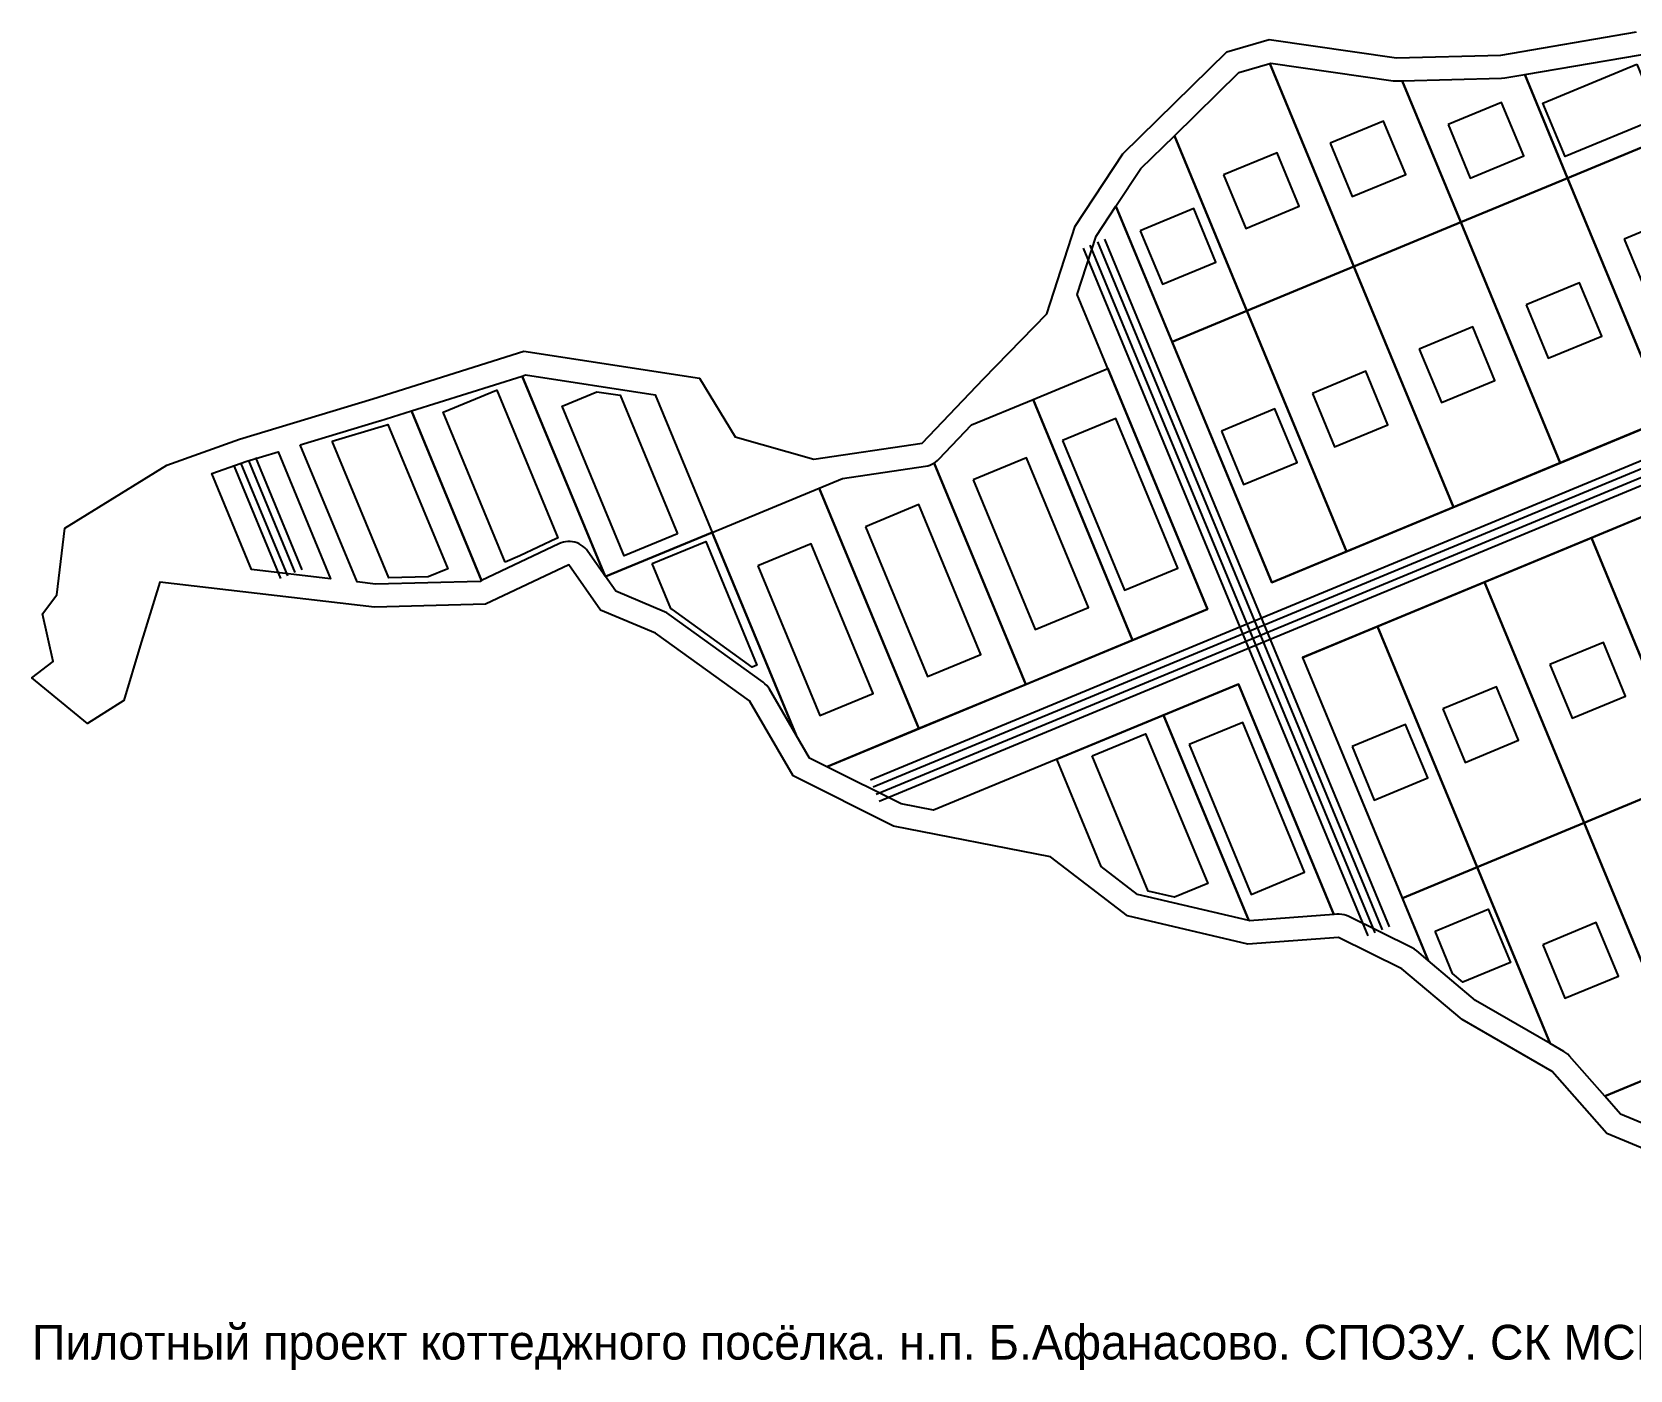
# Model space of a CAD drawing. Header units: metres. Extents: x 2284504 to 2285719, y 455179 to 455755.
# Drawn here: x 2284504.5 to 2284780.7, y 455179.4 to 455410.6 of the extents above; entities that cross this region are included whole.
import ezdxf

# ---------------------------------------------------------------- set-up
doc = ezdxf.new("R2010")
doc.units = ezdxf.units.M
for name, color, linetype in [('Граница_участка', 1, 'Continuous'), ('Дом_1кв', 6, 'Continuous'), ('Дом_2кв', 5, 'Continuous'), ('Дороги_проезды', 8, 'Continuous'), ('Подписи', 7, 'Continuous'), ('Сеть_Водоотведение', 34, 'Continuous'), ('Сеть_Водоснабжение', 5, 'Continuous'), ('Сеть_Газоснабжение', 2, 'Continuous'), ('Сеть_Электроснабжение', 1, 'Continuous'), ('Таунхаус', 30, 'Continuous'), ('Участки', 94, 'Continuous')]:
    doc.layers.add(name, color=color, linetype=linetype)

msp = doc.modelspace()

# ---------------------------------------------------------------- linework, layer by layer
at = {"layer": 'Граница_участка'}
msp.add_lwpolyline([(2284786.91, 455215.98), (2284776.64, 455220.27), (2284767.19, 455230.97), (2284751.64, 455239.95), (2284741.22, 455248.72), (2284730.27, 455254.13), (2284714.57, 455252.98), (2284693.78, 455257.83), (2284680.47, 455268.07), (2284653.36, 455273.35), (2284636.01, 455282.03), (2284628.48, 455294.98), (2284612.23, 455306.7), (2284602.73, 455310.68), (2284597.27, 455318.52), (2284582.87, 455311.67), (2284563.65, 455311.16), (2284526.55, 455315.52), (2284523.18, 455304.47), (2284520.36, 455295.07), (2284514.1, 455291.06), (2284504.47, 455298.97), (2284508.14, 455301.82), (2284506.3, 455310.03), (2284508.78, 455313.29), (2284510.14, 455324.84), (2284527.77, 455335.73), (2284540.34, 455340.19), (2284563.4, 455347.18), (2284589.47, 455355.38), (2284619.85, 455350.77), (2284626.01, 455340.61), (2284639.58, 455336.73), (2284658.32, 455339.51), (2284668.89, 455350.61), (2284679.86, 455361.84), (2284684.73, 455377), (2284692.98, 455389.51), (2284710.98, 455407.1), (2284718.3, 455409.25), (2284740.27, 455406.09), (2284758.33, 455406.57), (2284781.77, 455410.55)], dxfattribs=at)
at = {"layer": 'Дом_1кв'}
for points in [[(2284749.22, 455394.56), (2284753.04, 455385.32), (2284762.28, 455389.15), (2284758.46, 455398.39), (2284749.22, 455394.56)], [(2284728.83, 455391.34), (2284732.65, 455382.1), (2284741.89, 455385.93), (2284738.07, 455395.16), (2284728.83, 455391.34)], [(2284710.42, 455385.86), (2284714.25, 455376.62), (2284723.48, 455380.44), (2284719.66, 455389.68), (2284710.42, 455385.86)], [(2284696.02, 455376.22), (2284699.85, 455366.98), (2284709.09, 455370.81), (2284705.26, 455380.05), (2284696.02, 455376.22)], [(2284762.7, 455363.42), (2284766.53, 455354.18), (2284775.77, 455358), (2284771.94, 455367.24), (2284762.7, 455363.42)], [(2284744.22, 455355.76), (2284748.05, 455346.53), (2284757.29, 455350.35), (2284753.46, 455359.59), (2284744.22, 455355.76)], [(2284725.75, 455348.11), (2284729.57, 455338.87), (2284738.81, 455342.7), (2284734.98, 455351.94), (2284725.75, 455348.11)], [(2284710.04, 455341.61), (2284713.87, 455332.37), (2284723.11, 455336.2), (2284719.28, 455345.44), (2284710.04, 455341.61)], [(2284766.8, 455301.25), (2284770.63, 455292.01), (2284779.87, 455295.83), (2284776.04, 455305.07), (2284766.8, 455301.25)], [(2284748.32, 455293.59), (2284752.15, 455284.35), (2284761.39, 455288.18), (2284757.56, 455297.42), (2284748.32, 455293.59)], [(2284732.62, 455287.09), (2284736.45, 455277.85), (2284745.69, 455281.68), (2284741.86, 455290.92), (2284732.62, 455287.09)], [(2284746.95, 455255.2), (2284756.15, 455259.02), (2284759.98, 455249.78), (2284751.77, 455246.38), (2284749.98, 455247.89), (2284746.95, 455255.2)], [(2284765.57, 455252.87), (2284769.39, 455243.63), (2284778.63, 455247.45), (2284774.8, 455256.69), (2284765.57, 455252.87)]]:
    msp.add_lwpolyline(points, close=True, dxfattribs=at)
at = {"layer": 'Дом_2кв'}
for points in [[(2284781.81, 455404.98), (2284785.64, 455395.74), (2284769.42, 455389.02), (2284765.59, 455398.26), (2284781.81, 455404.98)], [(2284779.65, 455374.77), (2284786.54, 455358.14), (2284795.78, 455361.96), (2284788.89, 455378.59), (2284779.65, 455374.77)]]:
    msp.add_lwpolyline(points, close=True, dxfattribs=at)
at = {"layer": 'Дороги_проезды'}
for points in [[(2284851.57, 455355.3), (2284724.07, 455302.5), (2284745.76, 455250.13), (2284743.79, 455251.79), (2284743.41, 455252.07), (2284742.99, 455252.31), (2284732.04, 455257.72), (2284731.65, 455257.89), (2284731.24, 455258.01), (2284730.83, 455258.09), (2284730.4, 455258.13), (2284729.98, 455258.12), (2284729.48, 455258.09), (2284712.99, 455297.9), (2284660.29, 455276.08), (2284654.66, 455277.18), (2284641.84, 455283.59), (2284707.63, 455310.84), (2284685.13, 455365.17), (2284688.37, 455375.26), (2284691.79, 455380.44), (2284718.72, 455315.43), (2284846.21, 455368.23)], [(2284788.45, 455219.67), (2284779.02, 455223.61), (2284776.29, 455226.71), (2284886.01, 455272.15)]]:
    msp.add_lwpolyline(points, dxfattribs=at)
msp.add_lwpolyline([(2284541.59, 455336.39), (2284547, 455338.03), (2284556.09, 455316.07), (2284542.44, 455317.68), (2284535.58, 455334.25), (2284541.59, 455336.39)], close=True, dxfattribs=at)
at = {"layer": 'Сеть_Водоотведение'}
for points in [[(2284687.32, 455373.73), (2284714.94, 455307.05)], [(2284853.52, 455364.44), (2284714.94, 455307.05)], [(2284540.59, 455336), (2284548.62, 455316.61)], [(2284714.94, 455307.05), (2284649.85, 455280.09)], [(2284714.94, 455307.05), (2284736.52, 455254.92)]]:
    msp.add_lwpolyline(points, dxfattribs=at)
at = {"layer": 'Сеть_Водоснабжение'}
for points in [[(2284686.12, 455373.23), (2284713.24, 455307.75)], [(2284851.82, 455365.14), (2284713.24, 455307.75)], [(2284539.39, 455335.5), (2284547.42, 455316.11)], [(2284713.24, 455307.75), (2284649.36, 455281.29)], [(2284713.24, 455307.75), (2284735.32, 455254.42)]]:
    msp.add_lwpolyline(points, dxfattribs=at)
at = {"layer": 'Сеть_Газоснабжение'}
for points in [[(2284689.81, 455374.76), (2284718.46, 455305.59)], [(2284857.05, 455362.98), (2284718.46, 455305.59)], [(2284543.09, 455337.03), (2284551.12, 455317.64)], [(2284718.46, 455305.59), (2284650.89, 455277.6)], [(2284718.46, 455305.59), (2284739.02, 455255.95)]]:
    msp.add_lwpolyline(points, dxfattribs=at)
at = {"layer": 'Сеть_Электроснабжение'}
for points in [[(2284688.61, 455374.27), (2284716.77, 455306.29)], [(2284855.35, 455363.68), (2284716.77, 455306.29)], [(2284541.89, 455336.53), (2284549.91, 455317.14)], [(2284716.77, 455306.29), (2284650.39, 455278.8)], [(2284716.77, 455306.29), (2284737.82, 455255.45)]]:
    msp.add_lwpolyline(points, dxfattribs=at)
at = {"layer": 'Таунхаус'}
for points in [[(2284586.27, 455318.98), (2284575.56, 455344.85), (2284584.74, 455348.65), (2284584.8, 455348.67), (2284595.37, 455323.14), (2284595.17, 455323.06), (2284595.12, 455323.04), (2284588.8, 455320.03), (2284586.27, 455318.98)], [(2284616.04, 455323.87), (2284606.8, 455320.04), (2284596.09, 455345.91), (2284602.11, 455348.4), (2284606.13, 455347.79), (2284616.04, 455323.87)], [(2284682.57, 455339.97), (2284693.28, 455314.1), (2284702.52, 455317.93), (2284691.81, 455343.8), (2284682.57, 455339.97)], [(2284556.37, 455339.83), (2284564.85, 455342.4), (2284564.85, 455342.4), (2284564.89, 455342.41), (2284564.9, 455342.41), (2284565.98, 455342.75), (2284576.32, 455317.79), (2284572.97, 455316.41), (2284566.14, 455316.22), (2284556.37, 455339.83)], [(2284667.13, 455333.17), (2284677.85, 455307.3), (2284687.09, 455311.12), (2284676.37, 455336.99), (2284667.13, 455333.17)], [(2284648.52, 455325.07), (2284659.23, 455299.2), (2284668.47, 455303.02), (2284657.76, 455328.89), (2284648.52, 455325.07)], [(2284611.67, 455318.72), (2284620.91, 455322.55), (2284629.76, 455301.17), (2284628.92, 455300.82), (2284615.16, 455310.76), (2284615.11, 455310.79), (2284614.9, 455310.92), (2284611.67, 455318.72)], [(2284629.92, 455318.31), (2284640.63, 455292.44), (2284649.87, 455296.27), (2284639.15, 455322.13), (2284629.92, 455318.31)], [(2284704.47, 455287.43), (2284715.19, 455261.56), (2284724.42, 455265.39), (2284713.71, 455291.26), (2284704.47, 455287.43)], [(2284687.7, 455285.48), (2284696.94, 455289.3), (2284707.66, 455263.43), (2284701.93, 455261.06), (2284697.37, 455262.13), (2284687.7, 455285.48)]]:
    msp.add_lwpolyline(points, close=True, dxfattribs=at)
at = {"layer": 'Участки'}
for points in [[(2284732.91, 455370.02), (2284714.43, 455362.36), (2284701.9, 455392.63), (2284713.06, 455403.55), (2284718.38, 455405.11), (2284732.91, 455370.02)], [(2284751.39, 455377.67), (2284732.91, 455370.02), (2284718.38, 455405.11), (2284718.6, 455405.17), (2284739.7, 455402.13), (2284740.04, 455402.1), (2284740.37, 455402.09), (2284741.26, 455402.11), (2284751.39, 455377.67)], [(2284788.34, 455392.97), (2284769.87, 455385.32), (2284762.46, 455403.21), (2284782.44, 455406.61), (2284782.46, 455406.61), (2284782.68, 455406.65), (2284788.34, 455392.97)], [(2284769.87, 455385.32), (2284751.39, 455377.67), (2284741.26, 455402.11), (2284758.44, 455402.57), (2284759, 455402.62), (2284762.46, 455403.21), (2284769.87, 455385.32)], [(2284714.43, 455362.36), (2284701.51, 455357.01), (2284691.8, 455380.45), (2284691.8, 455380.45), (2284691.8, 455380.45), (2284691.8, 455380.45), (2284691.8, 455380.45), (2284691.8, 455380.45), (2284691.8, 455380.45), (2284691.8, 455380.45), (2284696.08, 455386.95), (2284701.9, 455392.63), (2284714.43, 455362.36)], [(2284769.87, 455385.32), (2284788.34, 455392.97), (2284805.56, 455351.41), (2284787.08, 455343.75), (2284769.87, 455385.32)], [(2284751.39, 455377.67), (2284769.87, 455385.32), (2284787.08, 455343.75), (2284768.6, 455336.1), (2284751.39, 455377.67)], [(2284732.91, 455370.02), (2284751.39, 455377.67), (2284768.6, 455336.1), (2284750.12, 455328.45), (2284732.91, 455370.02)], [(2284714.43, 455362.36), (2284732.91, 455370.02), (2284750.12, 455328.45), (2284731.65, 455320.8), (2284714.43, 455362.36)], [(2284714.43, 455362.36), (2284731.65, 455320.8), (2284718.72, 455315.44), (2284701.51, 455357.01), (2284714.43, 455362.36)], [(2284677.48, 455347.06), (2284690.4, 455352.41), (2284707.62, 455310.84), (2284694.69, 455305.49), (2284677.48, 455347.06)], [(2284570.06, 455345.09), (2284589.21, 455351.11), (2284603.53, 455316.53), (2284600.56, 455320.81), (2284600.31, 455321.13), (2284600.04, 455321.42), (2284599.73, 455321.68), (2284599.4, 455321.91), (2284599.05, 455322.11), (2284598.68, 455322.27), (2284598.3, 455322.39), (2284597.91, 455322.47), (2284597.51, 455322.52), (2284597.1, 455322.52), (2284596.7, 455322.48), (2284596.31, 455322.41), (2284595.93, 455322.29), (2284595.55, 455322.14), (2284582.19, 455315.78), (2284570.06, 455345.09)], [(2284589.21, 455351.11), (2284589.78, 455351.29), (2284612.19, 455347.89), (2284622.04, 455324.1), (2284603.58, 455316.46), (2284603.53, 455316.53), (2284589.21, 455351.11)], [(2284660.38, 455336.08), (2284660.65, 455336.25), (2284660.95, 455336.49), (2284661.22, 455336.75), (2284666.84, 455342.66), (2284677.48, 455347.06), (2284694.69, 455305.49), (2284676.21, 455297.84), (2284660.38, 455336.08)], [(2284550.85, 455339.2), (2284564.56, 455343.36), (2284564.6, 455343.37), (2284570.06, 455345.09), (2284582.19, 455315.78), (2284581.91, 455315.64), (2284563.84, 455315.16), (2284560.65, 455315.54), (2284550.85, 455339.2)], [(2284640.52, 455331.75), (2284644.54, 455333.42), (2284658.91, 455335.55), (2284659.28, 455335.62), (2284659.65, 455335.73), (2284660, 455335.87), (2284660.33, 455336.05), (2284660.38, 455336.08), (2284676.21, 455297.84), (2284657.73, 455290.19), (2284640.52, 455331.75)], [(2284622.04, 455324.1), (2284640.52, 455331.75), (2284657.73, 455290.19), (2284641.83, 455283.6), (2284641.83, 455283.6), (2284641.83, 455283.6), (2284641.83, 455283.6), (2284641.83, 455283.6), (2284641.83, 455283.6), (2284641.83, 455283.6), (2284641.83, 455283.6), (2284641.83, 455283.6), (2284638.86, 455285.08), (2284636.56, 455289.04), (2284622.04, 455324.1)], [(2284791.18, 455281.58), (2284773.97, 455323.15), (2284792.45, 455330.8), (2284799.84, 455312.95), (2284794.17, 455310.61), (2284793.64, 455310.36), (2284793.14, 455310.05), (2284792.66, 455309.7), (2284792.23, 455309.31), (2284791.83, 455308.87), (2284791.48, 455308.4), (2284791.18, 455307.89), (2284790.93, 455307.36), (2284790.73, 455306.81), (2284790.58, 455306.23), (2284790.5, 455305.65), (2284790.47, 455305.06), (2284790.5, 455304.48), (2284790.58, 455303.89), (2284790.73, 455303.32), (2284790.92, 455302.77), (2284798.45, 455284.59), (2284791.18, 455281.58)], [(2284622.04, 455324.1), (2284636.56, 455289.04), (2284631.94, 455296.99), (2284631.71, 455297.34), (2284631.45, 455297.66), (2284631.15, 455297.96), (2284630.82, 455298.22), (2284614.57, 455309.94), (2284614.19, 455310.19), (2284613.78, 455310.39), (2284605.35, 455313.92), (2284603.58, 455316.46), (2284622.04, 455324.1)], [(2284791.18, 455281.58), (2284772.7, 455273.93), (2284755.49, 455315.5), (2284773.97, 455323.15), (2284791.18, 455281.58)], [(2284772.7, 455273.93), (2284754.23, 455266.28), (2284737.01, 455307.84), (2284755.49, 455315.5), (2284772.7, 455273.93)], [(2284754.23, 455266.28), (2284741.3, 455260.92), (2284724.09, 455302.49), (2284737.01, 455307.84), (2284754.23, 455266.28)], [(2284700.05, 455292.54), (2284712.98, 455297.89), (2284729.47, 455258.09), (2284714.89, 455257.01), (2284714.75, 455257.05), (2284700.05, 455292.54)], [(2284681.58, 455284.89), (2284700.05, 455292.54), (2284714.75, 455257.05), (2284695.53, 455261.53), (2284689.25, 455266.36), (2284681.58, 455284.89)], [(2284772.7, 455273.93), (2284791.18, 455281.58), (2284808.4, 455240.02), (2284789.92, 455232.36), (2284772.7, 455273.93)], [(2284754.23, 455266.28), (2284772.7, 455273.93), (2284789.92, 455232.36), (2284776.29, 455226.72), (2284776.28, 455226.72), (2284776.28, 455226.72), (2284776.28, 455226.72), (2284776.28, 455226.72), (2284770.18, 455233.62), (2284769.88, 455233.93), (2284769.55, 455234.2), (2284769.19, 455234.44), (2284766.85, 455235.78), (2284754.23, 455266.28)], [(2284754.23, 455266.28), (2284766.85, 455235.78), (2284753.95, 455243.24), (2284745.77, 455250.12), (2284745.77, 455250.12), (2284745.77, 455250.13), (2284745.77, 455250.13), (2284745.77, 455250.13), (2284745.77, 455250.13), (2284745.77, 455250.13), (2284745.77, 455250.13), (2284745.77, 455250.13), (2284745.77, 455250.13), (2284745.77, 455250.13), (2284745.77, 455250.13), (2284745.77, 455250.13), (2284741.3, 455260.92), (2284754.23, 455266.28)]]:
    msp.add_lwpolyline(points, close=True, dxfattribs=at)

# ---------------------------------------------------------------- texts
at = {"layer": 'Подписи'}
msp.add_text('Пилотный проект коттеджного посёлка. н.п. Б.Афанасово. СПОЗУ. СК МСК-16.', height=6, dxfattribs=at).set_placement((2284504.47, 455181.19))

doc.saveas('drawing.dxf')
